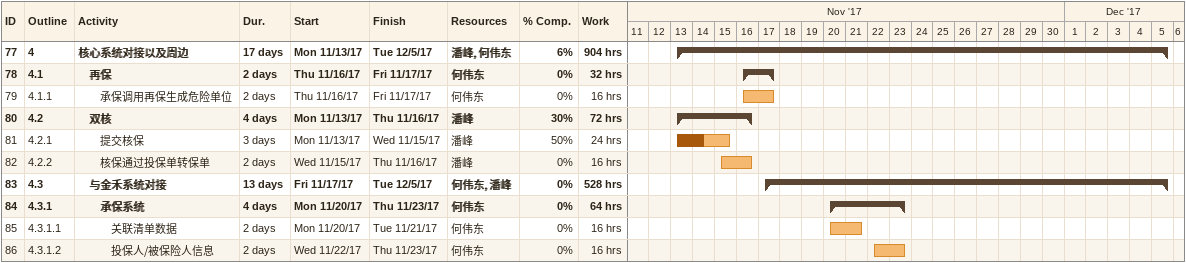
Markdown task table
| ID | WBS | Task | Duration | Start | Finish | Resources | % complete | Work (h) |
|---|---|---|---|---|---|---|---|---|
| 77 | 4 | **核心系统对接以及周边** | 17d | 2017-11-13 | 2017-12-05 | 潘峰, 何伟东 | 6 | 904 |
| 78 | 4.1 | **再保** | 2d | 2017-11-16 | 2017-11-17 | 何伟东 | 0 | 32 |
| 79 | 4.1.1 | 承保调用再保生成危险单位 | 2d | 2017-11-16 | 2017-11-17 | 何伟东 | 0 | 16 |
| 80 | 4.2 | **双核** | 4d | 2017-11-13 | 2017-11-16 | 潘峰 | 30 | 72 |
| 81 | 4.2.1 | 提交核保 | 3d | 2017-11-13 | 2017-11-15 | 潘峰 | 50 | 24 |
| 82 | 4.2.2 | 核保通过投保单转保单 | 2d | 2017-11-15 | 2017-11-16 | 潘峰 | 0 | 16 |
| 83 | 4.3 | **与金禾系统对接** | 13d | 2017-11-17 | 2017-12-05 | 何伟东, 潘峰 | 0 | 528 |
| 84 | 4.3.1 | **承保系统** | 4d | 2017-11-20 | 2017-11-23 | 何伟东 | 0 | 64 |
| 85 | 4.3.1.1 | 关联清单数据 | 2d | 2017-11-20 | 2017-11-21 | 何伟东 | 0 | 16 |
| 86 | 4.3.1.2 | 投保人/被保险人信息 | 2d | 2017-11-22 | 2017-11-23 | 何伟东 | 0 | 16 |
